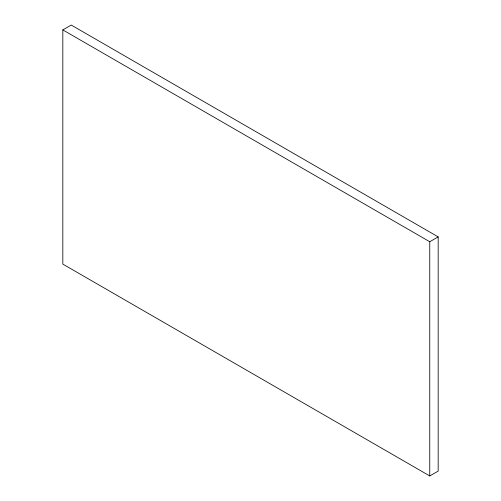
<?xml version="1.0" encoding="UTF-8"?>
<svg xmlns="http://www.w3.org/2000/svg" width="501" height="501" viewBox="0 0 501 501"><rect width="100%" height="100%" fill="white"/><g stroke="black" fill="none" stroke-linecap="round" stroke-linejoin="round"><path stroke-width="0.75" d="M62.825 29.91L71.242 25.05L438.175 236.892L438.175 471.09L429.758 475.95L62.825 264.108L62.825 29.91L429.758 241.751L438.175 236.892M429.758 241.751L429.758 475.95"/></g></svg>
